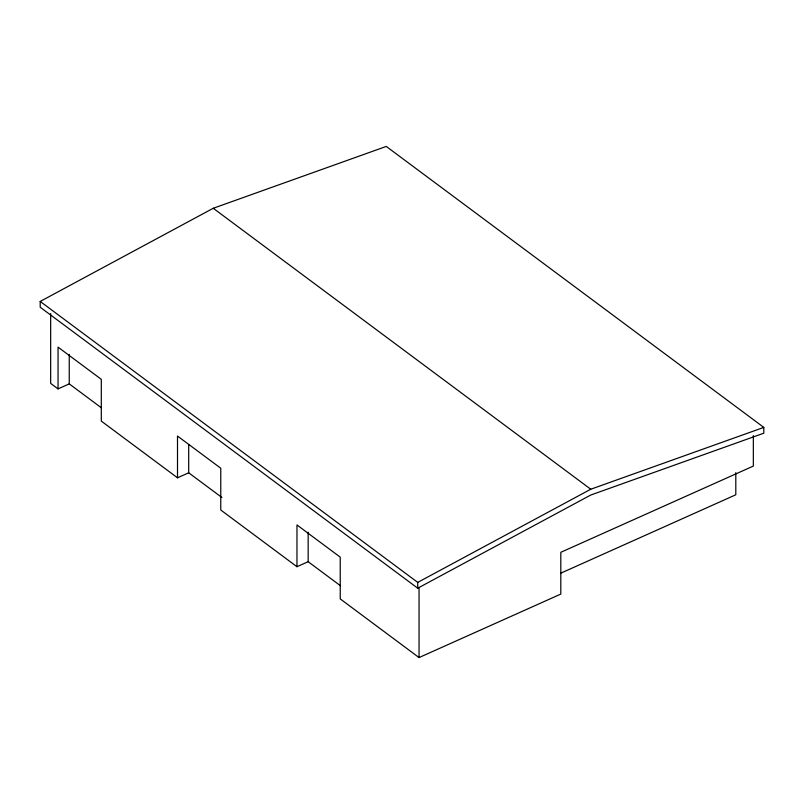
<?xml version="1.0" encoding="UTF-8"?>
<svg xmlns="http://www.w3.org/2000/svg" width="804" height="804" viewBox="0 0 804 804"><rect width="100%" height="100%" fill="white"/><g stroke="black" fill="none" stroke-linecap="round" stroke-linejoin="round"><path stroke-width="1.21" d="M40.2 301.44L213.241 208.276L386.272 146.428L763.8 427.396L763.8 433.195L590.759 495.033L417.728 588.196L40.2 307.239L40.2 301.44L417.728 582.397L417.728 588.196M417.728 582.397L590.759 489.234L763.8 427.396M50.662 313.57L50.662 383.407L58.049 388.905L69.245 383.89L101.435 407.849M58.049 388.905L58.049 347.137L101.304 379.337L101.304 421.105L177.503 477.807L188.699 472.792L221.904 497.505M177.503 477.807L177.503 436.049L220.768 468.24L220.768 510.007L296.967 566.709L308.163 561.705L340.363 585.664M560.458 573.322L735.801 494.782L735.801 472.672M296.967 566.709L296.967 524.952L340.233 557.142L340.233 598.91L419.045 657.571L560.81 594.076L560.81 552.308L753.338 466.079L753.338 435.557M213.241 208.276L590.759 489.234M419.045 587.724L419.045 657.571M308.163 532.218L308.163 561.705M188.699 444.542L188.699 472.792M69.245 354.413L69.245 383.89"/></g></svg>
